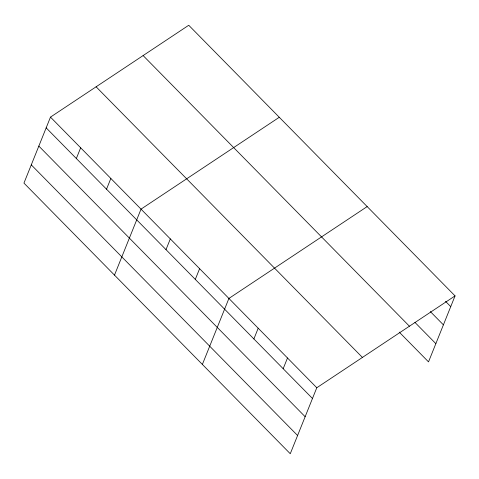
<?xml version="1.0" encoding="UTF-8"?>
<svg xmlns="http://www.w3.org/2000/svg" width="479" height="479" viewBox="0 0 479 479"><rect width="100%" height="100%" fill="white"/><g stroke="black" fill="none" stroke-linecap="round" stroke-linejoin="round"><path stroke-width="0.72" d="M50.481 117.115L23.95 183.104L290.262 453.739L316.787 387.75L455.05 295.896L188.738 25.261L50.481 117.115L316.787 387.75M76.347 158.519L80.658 147.783M106.53 189.187L110.841 178.457M114.493 275.12L141.024 209.131L279.287 117.277M166.003 249.631L170.32 238.901M195.3 279.401L199.611 268.671M202.377 364.429L228.908 298.441L367.165 206.587M253.888 338.94L258.199 328.211M283.179 368.71L287.496 357.981M455.05 295.896L428.519 361.885L399.229 332.115M445.506 301.309L450.739 306.626M430.328 311.572L443.404 324.864M414.928 322.385L435.854 343.653M143.113 55.57L409.425 326.205M96.105 86.801L362.417 357.436M46.164 127.845L312.476 398.48M38.835 146.083L305.147 416.718M31.279 164.866L297.591 435.501"/></g></svg>
